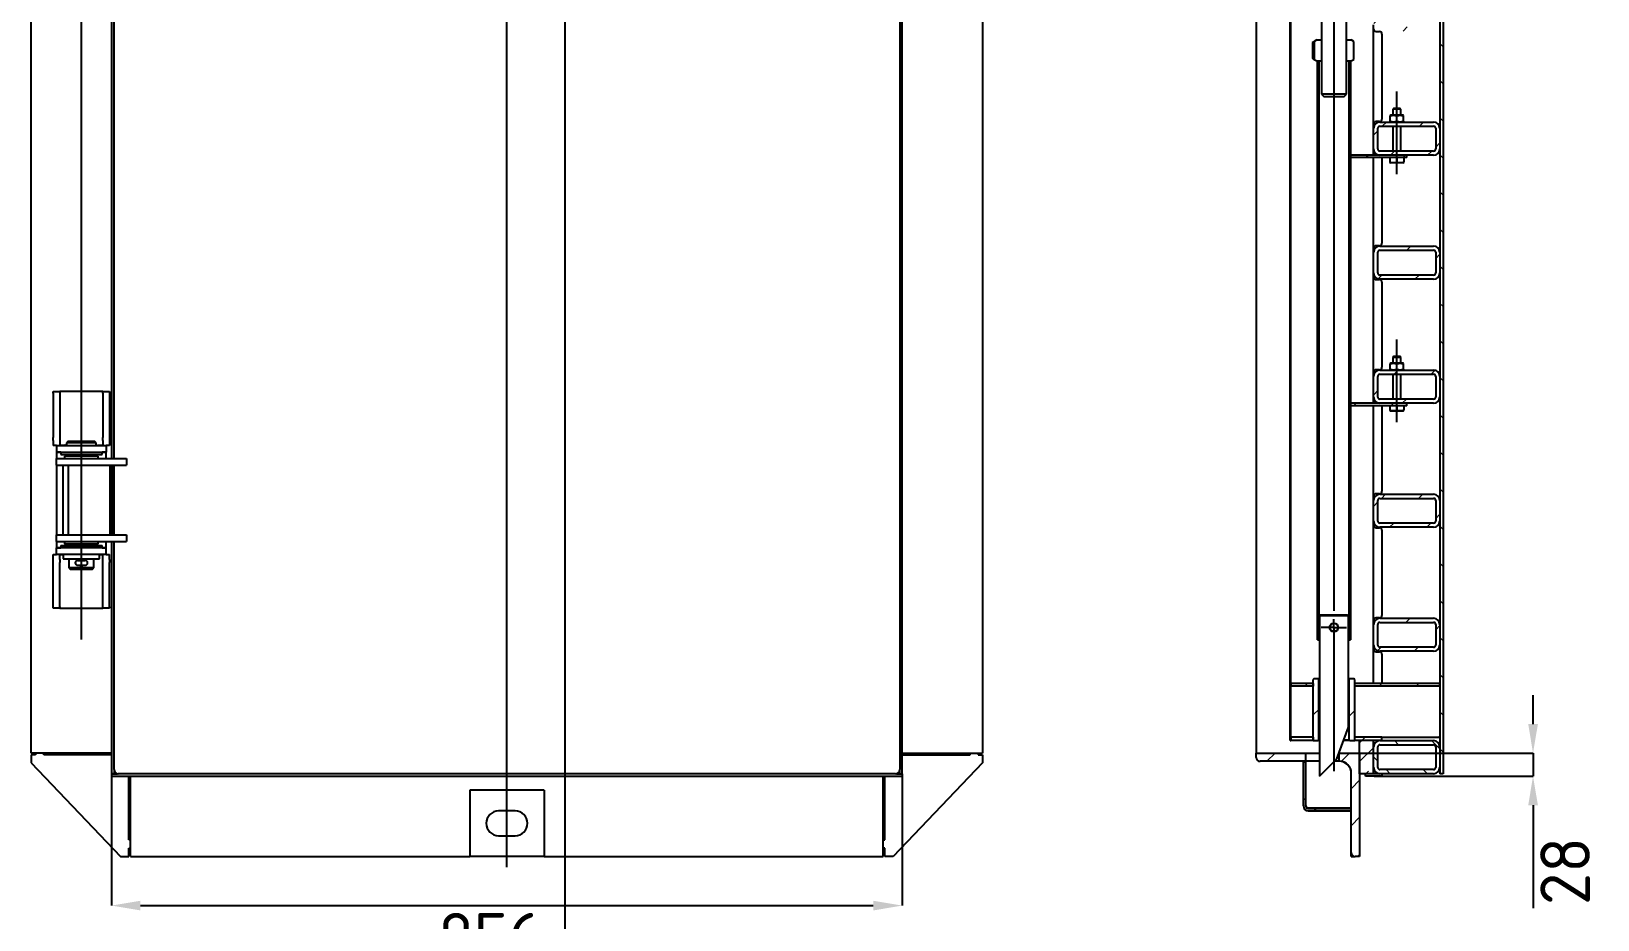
# Model space of a CAD drawing. Header units: millimetres. Extents: x 0 to 594, y 0 to 420.
# Drawn here: x 121.8 to 311.2, y 151.3 to 258.8 of the extents above; entities that cross this region are included whole.
import ezdxf

# ---------------------------------------------------------------- set-up
doc = ezdxf.new("R2010")
doc.units = ezdxf.units.MM
doc.header["$PDSIZE"] = -1
doc.layers.add('FORMAT', color=7, linetype='Continuous')
doc.styles.add('GOST-2.304_Type-B', font='')
doc.styles.add('SLDTEXTSTYLE1', font='TXT', dxfattribs={"width": 0.7})
doc.styles.get('GOST-2.304_Type-B').set_extended_font_data('GOST Common')
doc.dimstyles.new('SLDDIMSTYLE0', dxfattribs={"dimtxt": 3.5, "dimasz": 3.5, "dimexe": 0, "dimexo": 0.0625, "dimgap": 0.875, "dimtad": 2, "dimdec": 1, "dimlfac": 10, "dimrnd": 1e-09, "dimzin": 12, "dimdsep": 46, "dimtxsty": 'SLDTEXTSTYLE1', "dimsah": 1, "dimcen": 0.09, "dimadec": 0, "dimazin": 3, "dimtfac": 1, "dimtdec": 1, "dimtmove": 0, "dimatfit": 0, "dimfxl": 1, "dimfrac": 2, "dimtolj": 1, "dimtzin": 12, "dimarcsym": 0})

# ---------------------------------------------------------------- blocks, each defined once
blk = doc.blocks.new('_D_1')
at = {"layer": 'Defpoints', "color": 0, "transparency": 16777216}
for p in [(131.51, 168.98), (227.11, 168.98), (227.11, 153.04)]:
    blk.add_point(p, dxfattribs=at)
at = {"layer": 'FORMAT', "color": 0, "lineweight": -2, "transparency": 16777216}
for p, q in [((131.51, 168.92), (131.51, 153.04)), ((227.11, 168.92), (227.11, 153.04)), ((135.01, 153.04), (223.61, 153.04))]:
    blk.add_line(p, q, dxfattribs=at)
at = {"layer": 'FORMAT', "color": 0, "transparency": 16777216}
for points in [[(135.01, 153.62), (135.01, 152.45), (131.51, 153.04)], [(223.61, 153.62), (223.61, 152.45), (227.11, 153.04)]]:
    blk.add_solid(points, dxfattribs=at)
at = {"layer": 'FORMAT', "color": 0, "transparency": 16777216, "insert": (179.31, 152.16), "char_height": 6, "attachment_point": 2, "style": 'GOST-2.304_Type-B'}
blk.add_mtext('\\A1;956*', dxfattribs=at)
blk = doc.blocks.new('SW_HATCH_0')
at = {"color": 0, "linetype": 'Continuous', "lineweight": 18}
for p, q in [((10.2, 212.25), (11.2, 213.25)), ((10.2, 207.76), (11.2, 208.76)), ((4.7, 206.28), (4.4, 206.58)), ((7.77, 207.7), (7.47, 208)), ((10.19, 203.27), (11.2, 204.27)), ((11.2, 202.03), (12.67, 203.5)), ((11.97, 203.5), (11.9, 203.57)), ((14.41, 203), (14.91, 203.5)), ((18.9, 203), (19.4, 203.5)), ((21.3, 203.15), (20.95, 203.5)), ((-1.06, 201), (-0.06, 202)), ((3.43, 201), (4.43, 202)), ((4.49, 202), (4.4, 202.09)), ((8.7, 201.77), (8.93, 202.01)), ((11.2, 199.78), (12.9, 201.48)), ((12.9, 201.48), (13.4, 201.98)), ((2.9, 199.1), (2.8, 199.2)), ((2.9, 199.1), (2.9, 199.1)), ((5.6, 198.67), (6.29, 199.36)), ((9.91, 198.49), (10.6, 199.18)), ((11.88, 199.1), (11.48, 199.5)), ((15.4, 199.5), (15.9, 200)), ((19.89, 199.5), (20.9, 200.5)), ((21.3, 198.66), (20.9, 199.06)), ((2.9, 194.61), (2.8, 194.71)), ((5.6, 194.18), (6.29, 194.87)), ((9.91, 194), (10.6, 194.69)), ((21.3, 194.17), (20.9, 194.57)), ((4.01, 192.6), (4.31, 192.9)), ((12.99, 192.6), (13.29, 192.9)), ((17.49, 192.6), (17.79, 192.9)), ((2.9, 190.12), (2.8, 190.22)), ((21.3, 189.68), (20.9, 190.08)), ((12.9, 188.02), (13.58, 188.7)), ((17.58, 188.2), (18.08, 188.7)), ((2.9, 185.63), (2.8, 185.73)), ((6.1, 185.7), (6.3, 185.9)), ((20.4, 186.53), (20.9, 187.03)), ((9.9, 185.01), (10.1, 185.21)), ((14.08, 184.7), (14.58, 185.2)), ((18.57, 184.7), (19.07, 185.2)), ((21.3, 185.19), (20.9, 185.59)), ((2.9, 181.14), (2.8, 181.24)), ((6.1, 181.21), (6.3, 181.41)), ((9.9, 180.52), (10.1, 180.72)), ((21.3, 180.7), (20.9, 181.1)), ((2.9, 176.65), (2.8, 176.75)), ((6.1, 176.72), (6.3, 176.92)), ((9.9, 176.03), (10.1, 176.23)), ((21.3, 176.21), (20.9, 176.61)), ((6.1, 172.23), (6.3, 172.43)), ((16.05, 173.2), (16.55, 173.7)), ((20.38, 173.04), (20.74, 173.41)), ((2.9, 172.16), (2.8, 172.26)), ((9.9, 171.54), (10.1, 171.74)), ((12.97, 170.13), (13.4, 170.55)), ((21.3, 171.72), (20.9, 172.12)), ((17.04, 169.7), (17.54, 170.2)), ((2.9, 167.67), (2.8, 167.77)), ((6.1, 167.74), (6.3, 167.94)), ((9.9, 167.05), (10.1, 167.25)), ((21.3, 167.23), (20.9, 167.63)), ((2.9, 163.18), (2.8, 163.28)), ((6.1, 163.25), (6.3, 163.45)), ((21.3, 162.74), (20.9, 163.14)), ((9.9, 162.56), (10.1, 162.76)), ((2.9, 158.69), (2.8, 158.79)), ((6.1, 158.76), (6.3, 158.96)), ((9.9, 158.07), (10.1, 158.27)), ((11.87, 158.7), (11.57, 159)), ((14.52, 158.2), (15.02, 158.7)), ((16.36, 158.7), (16.06, 159)), ((19.01, 158.2), (19.51, 158.7)), ((21.3, 158.25), (20.9, 158.65)), ((12.9, 156.58), (13.4, 157.08)), ((20, 154.7), (20.9, 155.6)), ((2.9, 154.2), (2.8, 154.3)), ((6.1, 154.27), (6.3, 154.47)), ((9.9, 153.58), (10.1, 153.78)), ((15.51, 154.7), (16.01, 155.2)), ((21.3, 153.76), (20.9, 154.16)), ((2.9, 149.71), (2.8, 149.81)), ((6.1, 149.78), (6.3, 149.98)), ((21.3, 149.27), (20.9, 149.67)), ((9.9, 149.09), (10.1, 149.29)), ((2.9, 145.22), (2.8, 145.32)), ((9.9, 144.6), (10.1, 144.8)), ((21.3, 144.78), (20.9, 145.18)), ((12.92, 143.13), (13.46, 143.68)), ((17.48, 143.2), (17.98, 143.7)), ((20.4, 141.63), (20.9, 142.13)), ((2.9, 140.73), (2.8, 140.83)), ((6.1, 140.8), (6.3, 141)), ((9.9, 140.11), (10.1, 140.31)), ((13.98, 139.7), (14.48, 140.2)), ((18.47, 139.7), (18.97, 140.2)), ((21.3, 140.29), (20.9, 140.69)), ((6.1, 136.31), (6.3, 136.51)), ((2.9, 136.24), (2.8, 136.34)), ((9.9, 135.62), (10.1, 135.82)), ((21.3, 135.8), (20.9, 136.2)), ((2.9, 131.75), (2.8, 131.85)), ((6.1, 131.82), (6.3, 132.02)), ((9.9, 131.13), (10.1, 131.33)), ((21.3, 131.31), (20.9, 131.71)), ((10.44, 128.7), (10.14, 129)), ((14.93, 128.7), (14.63, 129)), ((2.9, 127.26), (2.8, 127.36)), ((6.1, 127.33), (6.3, 127.53)), ((15.95, 128.2), (16.45, 128.7)), ((20.34, 128.11), (20.7, 128.46)), ((21.3, 126.82), (20.9, 127.22)), ((9.9, 126.64), (10.1, 126.84)), ((12.94, 125.2), (13.4, 125.65)), ((16.94, 124.7), (17.44, 125.2)), ((2.9, 122.77), (2.8, 122.87)), ((6.1, 122.84), (6.3, 123.04)), ((9.9, 122.15), (10.1, 122.35)), ((21.3, 122.33), (20.9, 122.73)), ((2.9, 118.28), (2.8, 118.38)), ((6.1, 118.35), (6.3, 118.55)), ((9.9, 117.66), (10.1, 117.86)), ((21.3, 117.84), (20.9, 118.24)), ((10.5, 115.17), (9.6, 116.07)), ((2.9, 113.79), (2.8, 113.89)), ((6.43, 114.75), (5.69, 115.48)), ((14.42, 113.2), (14.92, 113.7)), ((18.91, 113.2), (19.41, 113.7)), ((21.3, 113.35), (20.9, 113.75)), ((12.9, 111.68), (13.4, 112.18)), ((15.41, 109.7), (15.91, 110.2)), ((19.9, 109.7), (20.9, 110.7)), ((2.9, 109.3), (2.8, 109.4)), ((11.78, 109.4), (11.48, 109.7)), ((16.27, 109.4), (15.97, 109.7)), ((20.76, 109.4), (20.46, 109.7)), ((21.3, 108.86), (20.9, 109.26)), ((2.9, 104.81), (2.8, 104.91)), ((3.48, 102.27), (6.75, 105.53)), ((6.67, 105.53), (6.6, 105.6)), ((10.1, 104.39), (11.24, 105.53)), ((21.3, 104.37), (20.9, 104.77)), ((0.55, 103.82), (0.81, 104.08)), ((0.95, 102.27), (0.82, 102.4)), ((12.46, 102.27), (12.85, 102.65)), ((14.57, 102.12), (14.34, 102.35)), ((23.15, 103.97), (23.26, 104.08)), ((23.61, 102.06), (23.27, 102.4)), ((-0.9, 99.63), (-1.22, 99.95)), ((0.55, 99.33), (0.81, 99.59)), ((3.5, 97.79), (5.44, 99.74)), ((14.04, 99.35), (14.34, 99.65)), ((18.38, 99.2), (18.95, 99.78)), ((21.58, 99.6), (21.28, 99.9)), ((23.15, 99.48), (23.26, 99.59)), ((25.95, 99.72), (25.72, 99.95)), ((6.67, 96.47), (7.3, 97.1)), ((11.16, 96.47), (12.74, 98.05)), ((2.9, 95.83), (2.8, 95.93)), ((4.7, 94.5), (5.4, 95.2)), ((21.3, 95.39), (20.9, 95.79)), ((2.9, 91.34), (2.8, 91.44)), ((10.92, 92.3), (10.62, 92.6)), ((15.41, 92.3), (15.11, 92.6)), ((15.47, 91.8), (15.97, 92.3)), ((19.9, 92.3), (19.6, 92.6)), ((19.96, 91.8), (20.41, 92.25)), ((21.3, 90.9), (20.9, 91.3)), ((12.9, 89.23), (13.4, 89.73)), ((16.46, 88.3), (16.96, 88.8)), ((2.9, 86.85), (2.8, 86.95)), ((21.3, 86.41), (20.9, 86.81)), ((2.9, 82.36), (2.8, 82.46)), ((6.1, 82.43), (6.3, 82.63)), ((9.9, 81.74), (10.1, 81.94)), ((21.3, 81.92), (20.9, 82.32)), ((2.9, 77.87), (2.8, 77.97)), ((6.1, 77.94), (6.3, 78.14)), ((21.3, 77.43), (20.9, 77.83)), ((9.9, 77.25), (10.1, 77.45)), ((12.9, 75.76), (13.4, 76.26)), ((13.94, 76.8), (14.44, 77.3)), ((18.43, 76.8), (18.93, 77.3)), ((20.4, 74.28), (20.9, 74.78)), ((2.9, 73.38), (2.8, 73.48)), ((6.1, 73.45), (6.3, 73.65)), ((9.9, 72.76), (10.1, 72.96)), ((12.26, 73), (11.96, 73.3)), ((14.93, 73.3), (15.43, 73.8)), ((16.75, 73), (16.45, 73.3)), ((19.42, 73.3), (19.92, 73.8)), ((21.3, 72.94), (20.9, 73.34)), ((2.9, 68.89), (2.8, 68.99)), ((6.1, 68.96), (6.3, 69.16)), ((9.9, 68.27), (10.1, 68.47)), ((21.3, 68.45), (20.9, 68.85)), ((2.9, 64.4), (2.8, 64.5)), ((6.1, 64.47), (6.3, 64.67)), ((9.9, 63.78), (10.1, 63.98)), ((21.3, 63.96), (20.9, 64.36)), ((16.9, 61.8), (17.4, 62.3)), ((20.4, 60.81), (20.9, 61.31)), ((2.9, 59.91), (2.8, 60.01)), ((6.1, 59.98), (6.3, 60.18)), ((9.9, 59.29), (10.1, 59.49)), ((13.43, 58.33), (13.9, 58.8)), ((17.89, 58.3), (18.39, 58.8)), ((21.3, 59.47), (20.9, 59.87)), ((2.9, 55.42), (2.8, 55.52)), ((6.1, 55.49), (6.3, 55.69)), ((9.9, 54.8), (10.1, 55)), ((21.3, 54.98), (20.9, 55.38)), ((6.1, 51), (6.3, 51.2)), ((2.9, 50.93), (2.8, 51.03)), ((9.9, 50.31), (10.1, 50.51)), ((21.3, 50.49), (20.9, 50.89)), ((2.9, 46.44), (2.8, 46.54)), ((6.1, 46.51), (6.3, 46.71)), ((9.9, 45.82), (10.1, 46.02)), ((15.37, 46.8), (15.87, 47.3)), ((19.86, 46.8), (20.34, 47.28)), ((21.3, 46), (20.9, 46.4)), ((12.9, 44.33), (13.4, 44.83)), ((16.36, 43.3), (16.86, 43.8)), ((2.9, 41.95), (2.8, 42.05)), ((6.1, 42.02), (6.3, 42.22)), ((10.83, 43), (10.53, 43.3)), ((15.32, 43), (15.02, 43.3)), ((21.3, 41.51), (20.9, 41.91)), ((9.9, 41.33), (10.1, 41.53)), ((2.9, 37.46), (2.8, 37.56)), ((6.1, 37.53), (6.3, 37.73)), ((9.9, 36.84), (10.1, 37.04)), ((21.3, 37.02), (20.9, 37.42)), ((2.9, 32.97), (2.8, 33.07)), ((6.1, 33.04), (6.3, 33.24)), ((9.9, 32.35), (10.1, 32.55)), ((13.84, 31.8), (14.34, 32.3)), ((18.33, 31.8), (18.83, 32.3)), ((21.3, 32.53), (20.9, 32.93)), ((12.9, 30.86), (13.4, 31.36)), ((2.9, 28.48), (2.8, 28.58)), ((6.1, 28.55), (6.3, 28.75)), ((14.83, 28.3), (15.33, 28.8)), ((19.32, 28.3), (19.82, 28.8)), ((20.4, 29.38), (20.9, 29.88)), ((21.3, 28.04), (20.9, 28.44)), ((9.9, 27.86), (10.1, 28.06)), ((2.9, 23.99), (2.8, 24.09)), ((6.1, 24.06), (6.3, 24.26)), ((9.9, 23.37), (10.1, 23.57)), ((21.3, 23.55), (20.9, 23.95)), ((2.9, 19.5), (2.8, 19.6)), ((6.1, 19.57), (6.3, 19.77)), ((9.9, 18.88), (10.1, 19.08)), ((21.3, 19.06), (20.9, 19.46)), ((16.8, 16.8), (17.3, 17.3)), ((6.1, 15.08), (6.3, 15.28)), ((20.4, 15.91), (20.9, 16.41)), ((2.9, 15.01), (2.8, 15.11)), ((13.36, 13.36), (13.8, 13.8)), ((17.79, 13.3), (18.29, 13.8)), ((21.3, 14.57), (20.9, 14.97)), ((2.9, 10.52), (2.8, 10.62)), ((21.3, 10.08), (20.9, 10.48)), ((4.61, 9.1), (4.91, 9.4)), ((13.59, 9.1), (13.89, 9.4)), ((18.08, 9.1), (18.38, 9.4)), ((2.9, 6.03), (2.8, 6.13)), ((5.6, 5.6), (6.29, 6.29)), ((9.91, 5.42), (10.6, 6.11)), ((21.3, 5.59), (20.9, 5.99)), ((2.9, 2.9), (2.9, 2.9)), ((11.2, 2.22), (11.48, 2.5)), ((11.48, 2.5), (11.88, 2.9)), ((15.9, 2), (15.4, 2.5)), ((20.9, 1.5), (19.89, 2.5)), ((0, 0), (1, 1)), ((4.49, 0), (4.7, 0.21)), ((8.97, -0.01), (9.98, 1)), ((11.2, -0.03), (12.9, 1.67)), ((13.4, 0.02), (12.9, 0.52)), ((21.3, 1.1), (20.9, 1.5)), ((4.7, -0.26), (4.43, 0)), ((11.9, -1.57), (11.97, -1.5)), ((11.97, -1.5), (12.26, -1.21)), ((14.91, -1.5), (14.41, -1)), ((19.4, -1.5), (18.9, -1)), ((10.2, -3.27), (11.2, -2.27)), ((4.7, -4.75), (4.4, -4.45)), ((5.94, -6), (5.64, -5.7)), ((10.2, -5.76), (10.13, -5.7)), ((10.2, -7.76), (11.2, -6.76)), ((10.95, -11.5), (11.2, -11.25))]:
    blk.add_line(p, q, dxfattribs=at)
blk = doc.blocks.new('SW_CENTERMARKSYMBOL_2')
at = {"layer": 'FORMAT', "color": 0}
for p, q in [((0, 1), (0, 17.72)), ((-1, 0), (-1.53, 0)), ((0, 0), (-1, 0)), ((0, 0), (0, 1)), ((0, 0), (1, 0)), ((0, 0), (0, -1)), ((1, 0), (1.53, 0)), ((0, -2), (0, -167.62)), ((-1, -169.62), (-1.53, -169.62)), ((0, -169.62), (-1, -169.62)), ((0, -169.62), (0, -168.62)), ((0, -169.62), (1, -169.62)), ((0, -169.62), (0, -170.62)), ((1, -169.62), (1.53, -169.62)), ((0, -170.62), (0, -187.01))]:
    blk.add_line(p, q, dxfattribs=at)
blk = doc.blocks.new('*D55')
at = {"layer": 'Defpoints', "color": 0, "transparency": 16777216}
for p in [(281.97, 171.48), (284.11, 168.68), (303.38, 168.68)]:
    blk.add_point(p, dxfattribs=at)
at = {"layer": 'FORMAT', "color": 0, "lineweight": -2, "transparency": 16777216}
for p, q in [((303.38, 174.98), (303.38, 178.48)), ((282.04, 171.48), (303.38, 171.48)), ((303.38, 171.48), (303.38, 168.68)), ((284.17, 168.68), (303.38, 168.68)), ((303.38, 165.18), (303.38, 152.73))]:
    blk.add_line(p, q, dxfattribs=at)
at = {"layer": 'FORMAT', "color": 0, "transparency": 16777216}
for points in [[(302.8, 174.98), (303.97, 174.98), (303.38, 171.48)], [(302.8, 165.18), (303.97, 165.18), (303.38, 168.68)]]:
    blk.add_solid(points, dxfattribs=at)
at = {"layer": 'FORMAT', "color": 0, "transparency": 16777216, "insert": (307.26, 157.21), "char_height": 6, "attachment_point": 5, "rotation": 90, "style": 'GOST-2.304_Type-B'}
blk.add_mtext('\\A1;28', dxfattribs=at)

msp = doc.modelspace()

# ---------------------------------------------------------------- linework, layer by layer
at = {"layer": 'FORMAT'}
for p, q in [((186.311, 397.437), (186.311, 140.172)), ((179.311, 157.688), (179.311, 386.12)), ((226.811, 373.485), (226.811, 169.485)), ((227.111, 168.985), (227.111, 373.985)), ((121.811, 171.485), (121.811, 371.485)), ((236.811, 371.485), (236.811, 171.485)), ((127.861, 185.212), (127.861, 357.538)), ((131.511, 268.985), (131.511, 207.085)), ((131.811, 207.085), (131.811, 268.985)), ((269.909, 269.935), (269.909, 171.485)), ((274.009, 172.985), (274.009, 269.735)), ((274.109, 172.985), (274.109, 269.735)), ((292.109, 269.825), (292.109, 168.985)), ((292.509, 269.825), (292.509, 168.985)), ((277.809, 265.955), (277.809, 251.155)), ((280.809, 251.155), (280.809, 265.955)), ((284.109, 247.035), (284.109, 259.535)), ((277.239, 257.735), (276.905, 257.542)), ((277.239, 257.735), (277.809, 257.735)), ((280.809, 257.735), (281.379, 257.735)), ((281.713, 257.542), (281.379, 257.735)), ((284.409, 258.735), (284.809, 258.735)), ((285.109, 258.435), (285.109, 248.135)), ((276.722, 257.397), (276.905, 257.542)), ((276.722, 257.397), (276.722, 255.513)), ((276.905, 257.542), (276.905, 255.368)), ((281.713, 255.368), (281.713, 257.542)), ((276.905, 255.368), (276.722, 255.513)), ((276.905, 255.368), (277.239, 255.175)), ((277.239, 255.175), (277.809, 255.175)), ((277.309, 255.175), (277.509, 255.175)), ((277.309, 185.175), (277.309, 255.175)), ((277.509, 185.175), (277.509, 255.175)), ((280.809, 255.175), (281.379, 255.175)), ((281.109, 255.175), (281.309, 255.175)), ((281.109, 255.175), (281.109, 185.175)), ((281.309, 255.175), (281.309, 185.175)), ((281.379, 255.175), (281.713, 255.368)), ((277.809, 251.155), (278.109, 250.855)), ((280.809, 251.155), (277.809, 251.155)), ((280.509, 250.855), (278.109, 250.855)), ((280.509, 250.855), (280.809, 251.155)), ((286.909, 241.485), (286.909, 251.485)), ((286.189, 248.625), (286.108, 248.578)), ((286.109, 248.507), (286.109, 248.578)), ((286.109, 247.903), (286.109, 248.507)), ((287.629, 248.625), (286.189, 248.625)), ((286.559, 249.485), (286.409, 249.335)), ((286.409, 249.335), (286.409, 248.625)), ((287.409, 249.335), (286.409, 249.335)), ((286.559, 249.485), (287.259, 249.485)), ((286.909, 247.903), (286.909, 248.507)), ((287.409, 249.335), (287.259, 249.485)), ((287.409, 248.625), (287.409, 249.335)), ((287.71, 248.578), (287.629, 248.625)), ((287.709, 248.507), (287.709, 248.576)), ((287.709, 247.903), (287.709, 248.507)), ((284.109, 244.535), (284.109, 247.035)), ((284.809, 247.835), (284.409, 247.835)), ((284.609, 244.535), (284.609, 247.035)), ((284.859, 247.785), (291.359, 247.785)), ((284.859, 247.285), (291.359, 247.285)), ((286.108, 247.832), (286.189, 247.785)), ((286.109, 247.903), (286.109, 247.834)), ((286.409, 247.285), (286.409, 244.285)), ((287.409, 244.285), (287.409, 247.285)), ((287.629, 247.785), (287.71, 247.832)), ((287.709, 247.903), (287.709, 247.831)), ((291.609, 247.035), (291.609, 244.535)), ((292.109, 247.035), (292.109, 244.535)), ((284.109, 243.785), (284.109, 244.535)), ((281.309, 243.485), (281.309, 243.785)), ((288.109, 243.785), (281.309, 243.785)), ((288.109, 243.485), (281.309, 243.485)), ((284.109, 232.035), (284.109, 243.485)), ((291.359, 244.285), (284.859, 244.285)), ((291.359, 243.785), (284.859, 243.785)), ((285.109, 243.435), (285.105, 243.485)), ((285.109, 243.435), (285.109, 233.135)), ((286.059, 243.485), (286.059, 242.97)), ((286.059, 242.97), (286.059, 242.899)), ((286.059, 242.894), (286.144, 242.845)), ((287.674, 242.845), (286.144, 242.845)), ((286.909, 243.485), (286.909, 242.97)), ((287.674, 242.845), (287.759, 242.894)), ((287.759, 243.485), (287.759, 242.97)), ((287.759, 242.899), (287.759, 242.97)), ((288.109, 243.485), (288.109, 243.785)), ((284.109, 229.535), (284.109, 232.035)), ((284.809, 232.835), (284.409, 232.835)), ((284.609, 229.535), (284.609, 232.035)), ((284.859, 232.785), (291.359, 232.785)), ((284.859, 232.285), (291.359, 232.285)), ((291.609, 232.035), (291.609, 229.535)), ((292.109, 232.035), (292.109, 229.535)), ((284.109, 217.035), (284.109, 229.535)), ((291.359, 229.285), (284.859, 229.285)), ((284.409, 228.735), (284.809, 228.735)), ((291.359, 228.785), (284.859, 228.785)), ((285.109, 228.435), (285.109, 218.135)), ((286.909, 211.485), (286.909, 221.485)), ((284.809, 217.835), (284.409, 217.835)), ((286.189, 218.625), (286.108, 218.578)), ((286.108, 217.832), (286.189, 217.785)), ((286.109, 218.507), (286.109, 218.578)), ((286.109, 217.903), (286.109, 218.507)), ((286.109, 217.903), (286.109, 217.834)), ((287.629, 218.625), (286.189, 218.625)), ((286.559, 219.485), (286.409, 219.335)), ((286.409, 219.335), (286.409, 218.625)), ((287.409, 219.335), (286.409, 219.335)), ((286.559, 219.485), (287.259, 219.485)), ((286.909, 217.903), (286.909, 218.507)), ((287.409, 219.335), (287.259, 219.485)), ((287.409, 218.625), (287.409, 219.335)), ((287.71, 218.578), (287.629, 218.625)), ((287.629, 217.785), (287.71, 217.832)), ((287.709, 218.507), (287.709, 218.576)), ((287.709, 217.903), (287.709, 218.507)), ((287.709, 217.903), (287.709, 217.831)), ((284.109, 214.535), (284.109, 217.035)), ((284.609, 214.535), (284.609, 217.035)), ((284.859, 217.785), (291.359, 217.785)), ((284.859, 217.285), (291.359, 217.285)), ((286.409, 217.285), (286.409, 214.285)), ((287.409, 214.285), (287.409, 217.285)), ((291.609, 217.035), (291.609, 214.535)), ((292.109, 217.035), (292.109, 214.535)), ((124.461, 215.185), (125.261, 215.185)), ((124.461, 215.015), (124.461, 215.185)), ((124.461, 215.015), (124.461, 209.626)), ((125.261, 215.185), (125.261, 215.015)), ((130.461, 215.185), (125.261, 215.185)), ((125.261, 215.015), (125.261, 209.626)), ((130.461, 215.185), (131.261, 215.185)), ((130.461, 215.015), (130.461, 215.185)), ((130.461, 215.015), (130.461, 209.626)), ((131.261, 215.185), (131.261, 215.015)), ((131.261, 215.015), (131.261, 209.626)), ((284.109, 213.785), (284.109, 214.535)), ((291.359, 214.285), (284.859, 214.285)), ((281.309, 213.485), (281.309, 213.785)), ((288.109, 213.785), (281.309, 213.785)), ((288.109, 213.485), (281.309, 213.485)), ((284.109, 202.035), (284.109, 213.485)), ((291.359, 213.785), (284.859, 213.785)), ((285.109, 213.435), (285.105, 213.485)), ((285.109, 213.435), (285.109, 203.135)), ((286.059, 213.485), (286.059, 212.97)), ((286.059, 212.97), (286.059, 212.899)), ((286.059, 212.894), (286.144, 212.845)), ((287.674, 212.845), (286.144, 212.845)), ((286.909, 213.485), (286.909, 212.97)), ((287.674, 212.845), (287.759, 212.894)), ((287.759, 213.485), (287.759, 212.97)), ((287.759, 212.899), (287.759, 212.97)), ((288.109, 213.485), (288.109, 213.785)), ((124.461, 209.297), (124.461, 209.626)), ((124.461, 209.297), (124.461, 208.685)), ((124.861, 208.685), (124.461, 208.685)), ((124.861, 208.685), (124.861, 207.885)), ((124.861, 208.685), (125.083, 208.685)), ((125.083, 208.685), (130.639, 208.685)), ((125.261, 209.626), (125.261, 209.297)), ((125.261, 209.297), (125.261, 208.685)), ((125.261, 208.71), (125.861, 208.71)), ((126.261, 209.185), (126.061, 208.985)), ((126.061, 208.985), (126.061, 208.685)), ((129.661, 208.985), (126.061, 208.985)), ((126.261, 209.185), (129.461, 209.185)), ((129.661, 208.985), (129.461, 209.185)), ((129.661, 208.685), (129.661, 208.985)), ((129.861, 208.71), (130.461, 208.71)), ((130.461, 209.297), (130.461, 209.626)), ((130.461, 209.297), (130.461, 208.685)), ((130.639, 208.685), (130.861, 208.685)), ((131.261, 208.685), (130.861, 208.685)), ((130.861, 208.685), (130.861, 207.885)), ((131.261, 209.626), (131.261, 209.297)), ((131.261, 209.297), (131.261, 208.685)), ((124.811, 207.085), (124.811, 206.285)), ((124.811, 207.085), (126.111, 207.085)), ((124.861, 207.885), (125.083, 207.885)), ((124.861, 207.86), (124.861, 207.085)), ((125.361, 207.86), (124.861, 207.86)), ((125.083, 207.885), (130.639, 207.885)), ((125.361, 207.885), (125.361, 207.585)), ((125.361, 207.585), (130.361, 207.585)), ((125.911, 207.485), (125.811, 207.385)), ((125.811, 207.385), (125.811, 207.085)), ((129.911, 207.385), (125.811, 207.385)), ((125.911, 207.485), (129.811, 207.485)), ((126.111, 207.085), (131.342, 207.085)), ((126.361, 207.585), (126.361, 207.485)), ((129.361, 207.485), (129.361, 207.585)), ((129.911, 207.385), (129.811, 207.485)), ((129.911, 207.085), (129.911, 207.385)), ((130.361, 207.585), (130.361, 207.885)), ((130.861, 207.86), (130.361, 207.86)), ((130.639, 207.885), (130.861, 207.885)), ((130.861, 207.085), (130.861, 207.86)), ((131.342, 207.085), (132.259, 207.085)), ((132.259, 207.085), (132.811, 207.085)), ((132.811, 207.085), (133.311, 207.085)), ((133.311, 207.085), (133.311, 206.285)), ((124.811, 206.285), (126.111, 206.285)), ((124.861, 206.285), (124.861, 197.885)), ((125.611, 206.285), (125.611, 197.885)), ((126.111, 206.285), (131.342, 206.285)), ((126.257, 206.285), (126.257, 197.885)), ((131.335, 197.885), (131.335, 206.285)), ((131.342, 206.285), (132.259, 206.285)), ((131.565, 197.885), (131.565, 206.285)), ((131.811, 197.885), (131.811, 206.285)), ((132.259, 206.285), (132.811, 206.285)), ((132.811, 206.285), (133.311, 206.285)), ((284.809, 202.835), (284.409, 202.835)), ((284.859, 202.785), (291.359, 202.785)), ((284.109, 199.535), (284.109, 202.035)), ((284.609, 199.535), (284.609, 202.035)), ((284.859, 202.285), (291.359, 202.285)), ((291.609, 202.035), (291.609, 199.535)), ((292.109, 202.035), (292.109, 199.535)), ((284.109, 187.035), (284.109, 199.535)), ((291.359, 199.285), (284.859, 199.285)), ((124.811, 197.885), (124.811, 197.085)), ((124.811, 197.885), (126.111, 197.885)), ((124.811, 197.085), (126.111, 197.085)), ((124.861, 197.085), (124.861, 196.31)), ((125.811, 197.085), (125.811, 196.785)), ((126.111, 197.885), (131.342, 197.885)), ((126.111, 197.085), (131.342, 197.085)), ((129.911, 196.785), (129.911, 197.085)), ((130.861, 196.31), (130.861, 197.085)), ((131.342, 197.885), (132.259, 197.885)), ((131.342, 197.085), (132.259, 197.085)), ((131.511, 197.085), (131.511, 168.985)), ((131.811, 169.485), (131.811, 197.085)), ((132.259, 197.885), (132.811, 197.885)), ((132.259, 197.085), (132.811, 197.085)), ((132.811, 197.885), (133.311, 197.885)), ((132.811, 197.085), (133.311, 197.085)), ((133.311, 197.885), (133.311, 197.085)), ((284.409, 198.735), (284.809, 198.735)), ((291.359, 198.785), (284.859, 198.785)), ((285.109, 198.435), (285.109, 188.135)), ((124.461, 194.873), (124.461, 195.485)), ((124.461, 195.485), (124.861, 195.485)), ((124.861, 196.31), (125.361, 196.31)), ((124.861, 195.485), (124.861, 196.285)), ((125.083, 196.285), (124.861, 196.285)), ((125.083, 195.485), (124.861, 195.485)), ((130.639, 196.285), (125.083, 196.285)), ((130.639, 195.485), (125.083, 195.485)), ((125.261, 194.873), (125.261, 195.485)), ((125.661, 195.46), (125.261, 195.46)), ((125.361, 196.585), (125.361, 196.285)), ((125.361, 196.585), (130.361, 196.585)), ((125.661, 195.485), (125.661, 194.985)), ((125.811, 196.785), (125.911, 196.685)), ((125.811, 196.785), (129.911, 196.785)), ((129.811, 196.685), (125.911, 196.685)), ((126.361, 196.685), (126.361, 196.585)), ((129.361, 196.585), (129.361, 196.685)), ((129.811, 196.685), (129.911, 196.785)), ((130.061, 194.985), (130.061, 195.485)), ((130.461, 195.46), (130.061, 195.46)), ((130.361, 196.285), (130.361, 196.585)), ((130.361, 196.31), (130.861, 196.31)), ((130.461, 194.873), (130.461, 195.485)), ((130.861, 196.285), (130.639, 196.285)), ((130.861, 195.485), (130.639, 195.485)), ((130.861, 195.485), (130.861, 196.285)), ((130.861, 195.485), (131.261, 195.485)), ((131.261, 194.873), (131.261, 195.485)), ((124.461, 194.543), (124.461, 194.873)), ((124.461, 189.155), (124.461, 194.543)), ((125.261, 194.873), (125.261, 194.543)), ((125.261, 189.155), (125.261, 194.543)), ((125.661, 194.985), (127.861, 194.985)), ((126.361, 194.985), (126.361, 193.885)), ((126.361, 193.885), (126.561, 193.685)), ((129.361, 193.885), (126.361, 193.885)), ((129.161, 193.685), (126.561, 193.685)), ((127.411, 194.785), (128.311, 194.785)), ((127.411, 194.185), (128.311, 194.185)), ((127.861, 194.985), (130.061, 194.985)), ((129.161, 193.685), (129.361, 193.885)), ((129.361, 193.885), (129.361, 194.985)), ((130.461, 194.543), (130.461, 194.873)), ((130.461, 189.155), (130.461, 194.543)), ((131.261, 194.873), (131.261, 194.543)), ((131.261, 189.155), (131.261, 194.543)), ((124.461, 188.985), (124.461, 189.155)), ((125.261, 188.985), (124.461, 188.985)), ((125.261, 189.155), (125.261, 188.985)), ((125.261, 188.985), (130.461, 188.985)), ((130.461, 188.985), (130.461, 189.155)), ((131.261, 188.985), (130.461, 188.985)), ((131.261, 189.155), (131.261, 188.985)), ((277.659, 188.175), (277.559, 188.075)), ((277.559, 188.075), (277.559, 168.675)), ((279.309, 188.075), (277.559, 188.075)), ((280.959, 188.175), (277.659, 188.175)), ((281.059, 188.075), (279.309, 188.075)), ((281.059, 188.075), (280.959, 188.175)), ((281.059, 174.621), (281.059, 188.075)), ((284.809, 187.835), (284.409, 187.835)), ((284.859, 187.785), (291.359, 187.785)), ((284.109, 184.535), (284.109, 187.035)), ((284.609, 184.535), (284.609, 187.035)), ((284.859, 187.285), (291.359, 187.285)), ((291.609, 187.035), (291.609, 184.535)), ((292.109, 187.035), (292.109, 184.535)), ((277.309, 185.175), (277.509, 185.175)), ((277.559, 185.175), (277.509, 185.175)), ((281.109, 185.175), (281.059, 185.175)), ((281.109, 185.175), (281.309, 185.175)), ((284.109, 179.885), (284.109, 184.535)), ((284.409, 183.735), (284.809, 183.735)), ((291.359, 184.285), (284.859, 184.285)), ((291.359, 183.785), (284.859, 183.785)), ((285.109, 183.435), (285.109, 179.885)), ((276.909, 180.485), (276.809, 180.385)), ((276.809, 173.085), (276.809, 180.385)), ((276.909, 180.485), (277.399, 180.485)), ((277.499, 180.385), (277.399, 180.485)), ((277.399, 180.485), (277.559, 180.485)), ((277.499, 173.085), (277.499, 180.385)), ((277.559, 180.385), (277.499, 180.385)), ((281.059, 180.485), (281.219, 180.485)), ((281.119, 180.385), (281.059, 180.385)), ((281.219, 180.485), (281.119, 180.385)), ((281.119, 180.385), (281.119, 173.085)), ((281.219, 180.485), (281.709, 180.485)), ((281.809, 180.385), (281.709, 180.485)), ((281.809, 180.385), (281.809, 173.085)), ((274.109, 179.885), (274.109, 179.585)), ((276.784, 179.885), (274.109, 179.885)), ((276.784, 179.585), (274.109, 179.585)), ((276.784, 179.885), (276.784, 179.585)), ((276.809, 179.885), (276.784, 179.885)), ((276.784, 179.585), (276.809, 179.585)), ((281.834, 179.885), (281.809, 179.885)), ((281.809, 179.585), (281.834, 179.585)), ((281.834, 179.585), (281.834, 179.885)), ((292.109, 179.885), (281.834, 179.885)), ((292.109, 179.585), (281.834, 179.585)), ((292.109, 179.585), (292.109, 179.885)), ((279.659, 170.775), (281.059, 174.621)), ((274.009, 172.985), (274.109, 172.985)), ((274.109, 173.385), (274.109, 172.985)), ((276.784, 173.385), (274.109, 173.385)), ((276.784, 172.985), (274.109, 172.985)), ((276.784, 173.385), (276.784, 172.985)), ((276.809, 173.385), (276.784, 173.385)), ((276.784, 172.985), (276.909, 172.985)), ((276.809, 173.085), (276.909, 172.985)), ((276.909, 172.985), (277.399, 172.985)), ((277.399, 172.985), (277.499, 173.085)), ((277.559, 172.985), (277.399, 172.985)), ((277.499, 173.085), (277.559, 173.085)), ((281.219, 172.985), (280.463, 172.985)), ((280.5, 173.085), (281.119, 173.085)), ((281.119, 173.085), (281.219, 172.985)), ((281.219, 172.985), (281.709, 172.985)), ((281.709, 172.985), (281.809, 173.085)), ((281.709, 172.985), (281.834, 172.985)), ((281.834, 173.385), (281.809, 173.385)), ((281.834, 172.985), (281.834, 173.385)), ((285.109, 173.385), (281.834, 173.385)), ((285.109, 172.985), (281.834, 172.985)), ((284.109, 172.985), (282.409, 172.985)), ((282.409, 168.985), (282.409, 172.985)), ((284.109, 168.985), (284.109, 172.985)), ((284.859, 172.985), (291.359, 172.985)), ((284.859, 172.485), (291.359, 172.485)), ((285.109, 173.385), (292.009, 173.385)), ((285.109, 172.985), (285.109, 173.385)), ((131.511, 171.485), (121.811, 171.485)), ((121.811, 171.285), (121.811, 170.285)), ((122.311, 171.285), (121.811, 171.285)), ((122.311, 171.485), (122.311, 171.285)), ((123.311, 171.485), (122.311, 171.485)), ((123.311, 171.285), (123.311, 171.485)), ((131.511, 171.285), (123.311, 171.285)), ((227.111, 171.485), (236.811, 171.485)), ((227.111, 171.285), (235.311, 171.285)), ((235.311, 171.285), (235.311, 171.485)), ((235.311, 171.485), (236.311, 171.485)), ((236.311, 171.485), (236.311, 171.285)), ((236.311, 171.285), (236.811, 171.285)), ((236.811, 171.285), (236.811, 170.285)), ((269.909, 170.945), (269.909, 171.485)), ((269.909, 171.485), (275.909, 171.485)), ((275.909, 170.485), (270.369, 170.485)), ((275.909, 170.485), (275.609, 170.485)), ((275.609, 165.085), (275.609, 170.485)), ((275.909, 170.485), (275.909, 171.485)), ((275.909, 171.485), (277.559, 171.485)), ((275.909, 165.085), (275.909, 170.485)), ((277.559, 170.485), (275.909, 170.485)), ((277.559, 168.675), (279.659, 170.775)), ((279.709, 170.485), (279.369, 170.485)), ((279.909, 170.485), (279.709, 170.485)), ((279.909, 171.462), (279.909, 170.485)), ((280.009, 170.485), (279.909, 170.485)), ((279.917, 171.485), (282.409, 171.485)), ((282.409, 171.485), (282.409, 158.985)), ((284.109, 169.735), (284.109, 172.235)), ((284.609, 169.735), (284.609, 172.235)), ((291.609, 172.235), (291.609, 169.735)), ((292.109, 172.235), (292.109, 169.735)), ((121.811, 170.285), (132.611, 158.985)), ((131.511, 168.985), (131.511, 168.685)), ((131.511, 168.985), (132.211, 168.985)), ((131.811, 168.985), (131.511, 168.985)), ((131.511, 168.685), (227.111, 168.685)), ((131.811, 169.385), (131.811, 168.985)), ((131.821, 169.385), (131.811, 169.385)), ((132.211, 168.985), (132.211, 168.995)), ((226.311, 168.985), (132.311, 168.985)), ((133.611, 160.985), (133.611, 168.685)), ((133.811, 158.985), (133.811, 168.685)), ((224.811, 158.985), (224.811, 168.685)), ((225.011, 160.985), (225.011, 168.685)), ((236.811, 170.285), (226.011, 158.985)), ((226.411, 168.985), (226.411, 168.995)), ((226.411, 168.985), (227.111, 168.985)), ((226.801, 169.385), (226.811, 169.385)), ((226.811, 168.985), (226.811, 169.385)), ((226.811, 168.985), (227.111, 168.985)), ((227.111, 168.985), (227.111, 168.685)), ((281.409, 159.445), (281.409, 169.085)), ((284.109, 168.985), (282.409, 168.985)), ((283.109, 168.685), (283.109, 168.985)), ((285.109, 168.985), (283.109, 168.985)), ((285.109, 168.685), (283.109, 168.685)), ((291.359, 169.485), (284.859, 169.485)), ((291.359, 168.985), (284.859, 168.985)), ((285.109, 168.985), (285.109, 168.685)), ((292.509, 168.985), (292.109, 168.985)), ((174.811, 166.985), (174.811, 162.985)), ((175.811, 166.985), (174.811, 166.985)), ((182.811, 166.985), (175.811, 166.985)), ((183.811, 166.985), (182.811, 166.985)), ((183.811, 166.985), (183.811, 162.985)), ((276.082, 164.853), (276.028, 164.851)), ((276.209, 164.856), (281.409, 164.856)), ((276.209, 164.785), (281.409, 164.785)), ((281.409, 164.485), (281.409, 164.785)), ((174.811, 162.985), (174.811, 158.985)), ((180.311, 164.485), (178.311, 164.485)), ((183.811, 162.985), (183.811, 158.985)), ((276.209, 164.485), (281.409, 164.485)), ((133.811, 160.985), (133.611, 160.985)), ((133.811, 159.985), (133.811, 160.985)), ((178.311, 161.485), (180.311, 161.485)), ((224.811, 159.985), (224.811, 160.985)), ((224.811, 160.985), (225.011, 160.985)), ((133.611, 159.985), (133.811, 159.985)), ((133.611, 158.985), (133.611, 159.985)), ((225.011, 159.985), (224.811, 159.985)), ((225.011, 158.985), (225.011, 159.985)), ((281.409, 158.985), (281.409, 159.445)), ((132.611, 158.985), (133.611, 158.985)), ((133.811, 158.985), (174.811, 158.985)), ((175.811, 158.985), (174.811, 158.985)), ((182.811, 158.985), (175.811, 158.985)), ((183.811, 158.985), (182.811, 158.985)), ((183.811, 158.985), (224.811, 158.985)), ((226.011, 158.985), (225.011, 158.985)), ((281.409, 158.985), (281.869, 158.985)), ((282.409, 158.985), (281.869, 158.985))]:
    msp.add_line(p, q, dxfattribs=at)
at = {"layer": 'FORMAT', "flags": 128}
msp.add_lwpolyline([(276.08, 164.85), (276.125, 164.85), (276.145, 164.85)], dxfattribs=at)
at = {"layer": 'FORMAT'}
for radius in [0.525, 0.5]:
    msp.add_circle((279.309, 186.675), radius, dxfattribs=at)
for centre, radius, start, end in [((284.409, 259.035), 0.3, 180, 270), ((284.809, 258.435), 0.3, 0, 90), ((284.809, 248.135), 0.3, 270, 360), ((286.509, 247.396), 1.181, 70.19789, 109.80211), ((287.309, 247.402), 1.175, 70.10186, 109.89814), ((284.409, 247.535), 0.3, 90, 180), ((284.859, 247.035), 0.75, 90, 180), ((284.859, 247.035), 0.25, 90, 180), ((286.509, 249.014), 1.181, 250.20195, 289.79805), ((287.309, 249.008), 1.175, 250.10186, 289.89814), ((291.359, 247.035), 0.75, 360, 90), ((291.359, 247.035), 0.25, 360, 90), ((284.859, 244.535), 0.75, 180, 270), ((284.859, 244.535), 0.25, 180, 270), ((291.359, 244.535), 0.75, 270, 360), ((291.359, 244.535), 0.25, 270, 360), ((284.409, 244.035), 0.3, 180, 236.44269), ((286.484, 244.144), 1.249, 250.10187, 289.89813), ((287.334, 244.144), 1.249, 250.10187, 289.89813), ((284.809, 233.135), 0.3, 270, 0), ((284.409, 232.535), 0.3, 90, 180), ((284.859, 232.035), 0.75, 90, 180), ((284.859, 232.035), 0.25, 90, 180), ((291.359, 232.035), 0.75, 360, 90), ((291.359, 232.035), 0.25, 360, 90), ((284.859, 229.535), 0.75, 180, 270), ((284.859, 229.535), 0.25, 180, 270), ((291.359, 229.535), 0.75, 270, 360), ((291.359, 229.535), 0.25, 270, 360), ((284.409, 229.035), 0.3, 180, 270), ((284.809, 228.435), 0.3, 0, 90), ((284.409, 217.535), 0.3, 90, 180), ((284.809, 218.135), 0.3, 270, 0), ((286.509, 217.396), 1.181, 70.19789, 109.80211), ((286.509, 219.014), 1.181, 250.20195, 289.79805), ((287.309, 217.402), 1.175, 70.10186, 109.89814), ((287.309, 219.008), 1.175, 250.10186, 289.89814), ((284.859, 217.035), 0.75, 90, 180), ((284.859, 217.035), 0.25, 90, 180), ((291.359, 217.035), 0.75, 360, 90), ((291.359, 217.035), 0.25, 360, 90), ((284.859, 214.535), 0.75, 180, 270), ((284.409, 214.035), 0.3, 180, 236.44269), ((284.859, 214.535), 0.25, 180, 270), ((291.359, 214.535), 0.75, 270, 360), ((291.359, 214.535), 0.25, 270, 360), ((286.484, 214.144), 1.249, 250.10187, 289.89813), ((287.334, 214.144), 1.249, 250.10187, 289.89813), ((125.861, 208.66), 0.05, 30, 90), ((129.861, 208.66), 0.05, 90, 150), ((284.409, 202.535), 0.3, 90, 180), ((284.859, 202.035), 0.75, 90, 180), ((284.809, 203.135), 0.3, 270, 0), ((291.359, 202.035), 0.75, 360, 90), ((284.859, 202.035), 0.25, 90, 180), ((291.359, 202.035), 0.25, 360, 90), ((284.859, 199.535), 0.75, 180, 270), ((284.409, 199.035), 0.3, 180, 270), ((284.859, 199.535), 0.25, 180, 270), ((291.359, 199.535), 0.75, 270, 360), ((291.359, 199.535), 0.25, 270, 360), ((284.809, 198.435), 0.3, 0, 90), ((127.411, 194.485), 0.3, 90, 270), ((127.842, 194.421), 0.336, 224.50855, 273.16016), ((127.861, 194.519), 0.369, 45.97813, 134.02187), ((127.882, 194.419), 0.335, 266.46026, 315.62999), ((128.311, 194.485), 0.3, 270, 90), ((284.409, 187.535), 0.3, 90, 180), ((284.859, 187.035), 0.75, 90, 180), ((284.809, 188.135), 0.3, 270, 0), ((291.359, 187.035), 0.75, 360, 90), ((284.859, 187.035), 0.25, 90, 180), ((291.359, 187.035), 0.25, 360, 90), ((284.859, 184.535), 0.75, 180, 270), ((284.409, 184.035), 0.3, 180, 270), ((284.859, 184.535), 0.25, 180, 270), ((284.809, 183.435), 0.3, 0, 90), ((291.359, 184.535), 0.75, 270, 360), ((291.359, 184.535), 0.25, 270, 360), ((274.209, 173.485), 0.1, 180, 270), ((284.859, 172.235), 0.75, 90, 180), ((284.859, 172.235), 0.25, 90, 180), ((291.359, 172.235), 0.75, 0, 90), ((291.359, 172.235), 0.25, 0, 90), ((292.009, 173.485), 0.1, 270, 0), ((270.369, 170.945), 0.46, 180, 270), ((279.909, 168.985), 1.5, 0, 90), ((280.009, 169.085), 1.4, 0, 90), ((132.311, 169.485), 0.5, 180, 270), ((226.311, 169.485), 0.5, 270, 0), ((284.859, 169.735), 0.75, 180, 270), ((284.859, 169.735), 0.25, 180, 270), ((291.359, 169.735), 0.75, 270, 0), ((291.359, 169.735), 0.25, 270, 0), ((276.209, 165.085), 0.6, 180, 270), ((275.613, 165.085), 0.301, 353.34752, 9.56939), ((276.209, 165.085), 0.3, 180, 270), ((276.144, 165.081), 0.235, 187.57431, 286.13119), ((178.311, 162.985), 1.5, 90, 270), ((180.311, 162.985), 1.5, 270, 90), ((281.869, 159.445), 0.46, 180, 270)]:
    msp.add_arc(centre, radius, start, end, dxfattribs=at)

# ---------------------------------------------------------------- block references
for name, p in [('SW_HATCH_0', (271.212, 170.485)), ('SW_CENTERMARKSYMBOL_2', (279.309, 356.295))]:
    msp.add_blockref(name, p, dxfattribs=at)

# ---------------------------------------------------------------- dimensions: what is measured, and where the dimension line sits
dim = msp.add_linear_dim(base=(303.384, 168.685), p1=(281.973, 171.485), p2=(284.109, 168.685), angle=90, dimstyle='SLDDIMSTYLE0', override={"dimtxt": 6, "dimtxsty": 'GOST-2.304_Type-B'}, dxfattribs=at)
dim.commit()
dim.dimension.update_dxf_attribs({"geometry": '*D55', "text_midpoint": (307.259, 157.21)})
dim = msp.add_linear_dim(base=(227.111, 153.035), p1=(131.511, 168.985), p2=(227.111, 168.985), text='<>*', dimstyle='SLDDIMSTYLE0', override={"dimtxt": 6, "dimtxsty": 'GOST-2.304_Type-B'}, dxfattribs=at)
dim.commit()
dim.dimension.update_dxf_attribs({"geometry": '_D_1', "text_midpoint": (179.311, 153.035), "dimtype": 160})

doc.saveas('drawing.dxf')
